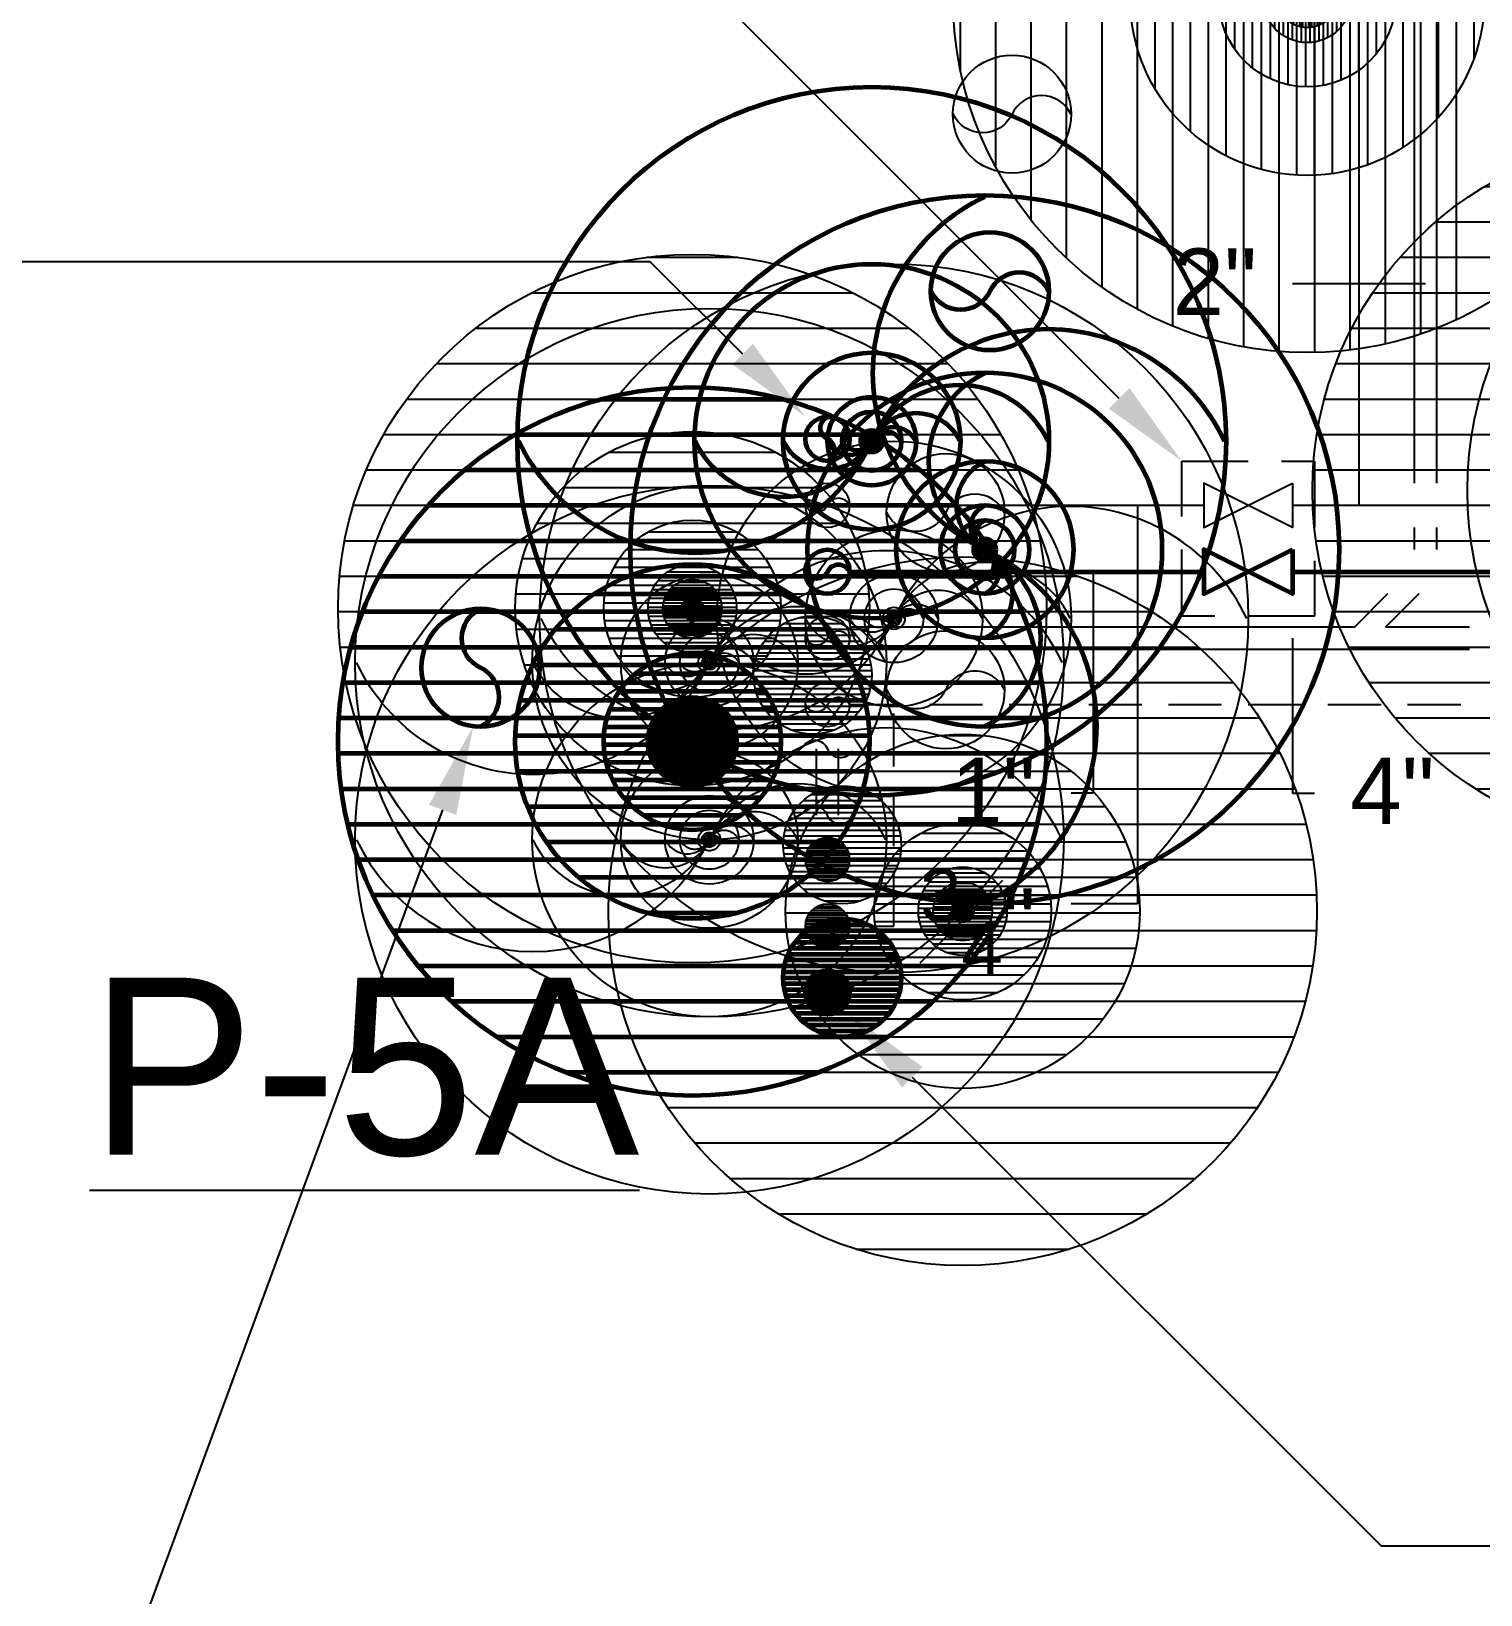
# Model space of a CAD drawing. Extents: x 2104 to 16979, y 4026 to 5124.
# Drawn here: x 10641.1 to 10739.2, y 4474.2 to 4580.1 of the extents above; entities that cross this region are included whole.
import ezdxf
from ezdxf import colors
from ezdxf.entities.mleader import LeaderData, LeaderLine
from ezdxf.math import Vec2, Vec3

# ---------------------------------------------------------------- set-up
doc = ezdxf.new("R2010")
doc.units = 0
doc.header["$LTSCALE"] = 18
doc.header["$MEASUREMENT"] = 0
doc.linetypes.add('HIDDEN', pattern=[0.375, 0.25, -0.125])
doc.linetypes.add('VENT', pattern=[0.30000000000000004, 0.2, -0.1])
for name, color, linetype in [('G-ANNO-TEXT', 70, 'Continuous'), ('P-HW-N', 1, 'Continuous'), ('P-HW-N @ 1 (1)', 1, 'Continuous'), ('P-HW-N @ 1 (2)', 1, 'Continuous'), ('P-HW-N @ 12', 1, 'Continuous'), ('P-HW-N @ 128', 1, 'Continuous'), ('P-HW-N @ 16', 1, 'Continuous'), ('P-HW-N @ 192', 1, 'Continuous'), ('P-HW-N @ 2', 1, 'Continuous'), ('P-HW-N @ 24', 1, 'Continuous'), ('P-HW-N @ 384', 1, 'Continuous'), ('P-HW-N @ 4', 1, 'Continuous'), ('P-HW-N @ 48', 1, 'Continuous'), ('P-HW-N @ 64', 1, 'Continuous'), ('P-HW-N @ 768', 1, 'Continuous'), ('P-HW-N @ 8', 1, 'Continuous'), ('P-HW-N @ 96', 1, 'Continuous'), ('P-SAN-N', 6, 'Continuous'), ('P-SAN-N @ 1 (1)', 6, 'Continuous'), ('P-SAN-N @ 1 (2)', 6, 'Continuous'), ('P-SAN-N @ 12', 6, 'Continuous'), ('P-SAN-N @ 128', 6, 'Continuous'), ('P-SAN-N @ 16', 6, 'Continuous'), ('P-SAN-N @ 192', 6, 'Continuous'), ('P-SAN-N @ 2', 6, 'Continuous'), ('P-SAN-N @ 24', 6, 'Continuous'), ('P-SAN-N @ 384', 6, 'Continuous'), ('P-SAN-N @ 4', 6, 'Continuous'), ('P-SAN-N @ 48', 6, 'Continuous'), ('P-SAN-N @ 64', 6, 'Continuous'), ('P-SAN-N @ 768', 6, 'Continuous'), ('P-SAN-N @ 8', 6, 'Continuous'), ('P-SAN-N @ 96', 6, 'Continuous'), ('P-SANV-N', 5, 'VENT'), ('P-SANV-N @ 1 (1)', 5, 'VENT'), ('P-SANV-N @ 1 (2)', 5, 'VENT'), ('P-SANV-N @ 12', 5, 'VENT'), ('P-SANV-N @ 128', 5, 'VENT'), ('P-SANV-N @ 16', 5, 'VENT'), ('P-SANV-N @ 192', 5, 'VENT'), ('P-SANV-N @ 2', 5, 'VENT'), ('P-SANV-N @ 24', 5, 'VENT'), ('P-SANV-N @ 384', 5, 'VENT'), ('P-SANV-N @ 4', 5, 'VENT'), ('P-SANV-N @ 48', 5, 'VENT'), ('P-SANV-N @ 64', 5, 'VENT'), ('P-SANV-N @ 768', 5, 'VENT'), ('P-SANV-N @ 8', 5, 'VENT'), ('P-SANV-N @ 96', 5, 'VENT')]:
    doc.layers.add(name, color=color, linetype=linetype)
for name, color, linetype, lineweight in [('P-CW-N', 4, 'Continuous', 60), ('P-CW-N @ 1 (1)', 4, 'Continuous', 60), ('P-CW-N @ 1 (2)', 4, 'Continuous', 60), ('P-CW-N @ 12', 4, 'Continuous', 60), ('P-CW-N @ 128', 4, 'Continuous', 60), ('P-CW-N @ 16', 4, 'Continuous', 60), ('P-CW-N @ 192', 4, 'Continuous', 60), ('P-CW-N @ 2', 4, 'Continuous', 60), ('P-CW-N @ 24', 4, 'Continuous', 60), ('P-CW-N @ 384', 4, 'Continuous', 60), ('P-CW-N @ 4', 4, 'Continuous', 60), ('P-CW-N @ 48', 4, 'Continuous', 60), ('P-CW-N @ 64', 4, 'Continuous', 60), ('P-CW-N @ 768', 4, 'Continuous', 60), ('P-CW-N @ 8', 4, 'Continuous', 60), ('P-CW-N @ 96', 4, 'Continuous', 60), ('P-HWC-N', 2, 'Continuous', 60), ('P-HWC-N @ 1 (1)', 2, 'Continuous', 60), ('P-HWC-N @ 1 (2)', 2, 'Continuous', 60), ('P-HWC-N @ 12', 2, 'Continuous', 60), ('P-HWC-N @ 128', 2, 'Continuous', 60), ('P-HWC-N @ 16', 2, 'Continuous', 60), ('P-HWC-N @ 192', 2, 'Continuous', 60), ('P-HWC-N @ 2', 2, 'Continuous', 60), ('P-HWC-N @ 24', 2, 'Continuous', 60), ('P-HWC-N @ 384', 2, 'Continuous', 60), ('P-HWC-N @ 4', 2, 'Continuous', 60), ('P-HWC-N @ 48', 2, 'Continuous', 60), ('P-HWC-N @ 64', 2, 'Continuous', 60), ('P-HWC-N @ 768', 2, 'Continuous', 60), ('P-HWC-N @ 8', 2, 'Continuous', 60), ('P-HWC-N @ 96', 2, 'Continuous', 60)]:
    doc.layers.add(name, color=color, linetype=linetype, lineweight=lineweight)
doc.layers.get('0').freeze()
doc.styles.add('Arial', font='arial.ttf')
doc.dimstyles.new('Loop048', dxfattribs={"dimscale": 0, "dimtxt": 0.09375, "dimasz": 0.03125, "dimexe": 0.0625, "dimexo": 0.0625, "dimgap": 0.09375, "dimtad": 1, "dimdec": 4, "dimzin": 3, "dimdsep": 46, "dimlunit": 4, "dimtxsty": 'Arial', "dimblk": 'OBLIQUE', "dimcen": 0.09375, "dimdle": 0.0625, "dimclrd": 256, "dimclre": 256, "dimclrt": 256, "dimadec": 4, "dimazin": 0, "dimtfac": 0.8, "dimtdec": 4, "dimtix": 1, "dimtofl": 0, "dimtmove": 1, "dimatfit": 0, "dimldrblk": 'LeaderNoteBlock', "dimfxl": 1, "dimfrac": 1, "dimtolj": 1, "dimtzin": 0, "dimlwd": -1, "dimlwe": -1, "dimarcsym": 0})
pattern_1 = [(180, (0, 0), (-4.336808689942018e-19, -0.003125), [])]

# ---------------------------------------------------------------- blocks, each defined once
blk = doc.blocks.new('*U7')
h = blk.add_hatch()
h.set_pattern_fill('ANSI31', color=256, scale=0.025, angle=135)
h.set_pattern_definition(pattern_1)
edge = h.paths.add_edge_path()
edge.add_arc((-3.469446951953614e-18, -6.938893903907228e-18), 0.03125000000000001, 0, 360)
blk.add_circle((0, 0), 0.03125)
blk = doc.blocks.new('*U606')
at = {"layer": 'P-SANV-N @ 768', "xscale": 768, "yscale": 768, "zscale": 768}
blk.add_blockref('*U7', (10751.84358152415, 4549), dxfattribs=at)
blk = doc.blocks.new('*U6')
blk.add_lwpolyline([(-3.332323771482692e-18, 0.03111555437015312, 0.6342579873937333), (-8.890457814381136e-18, 5.234717341758689e-34, -0.6342579873937336), (-6.793508145416166e-18, -0.03111555437015312)], format="xyb")
blk.add_circle((0, 0), 0.03125)
blk = doc.blocks.new('*U612')
at = {"layer": 'P-CW-N @ 1 (1)', "rotation": 270}
blk.add_blockref('*U6', (10698, 4552.343581524154), dxfattribs=at)
at = {"layer": 'P-CW-N @ 1 (2)', "rotation": 270}
blk.add_blockref('*U6', (10698, 4552.343581524154), dxfattribs=at)
at = {"layer": 'P-CW-N @ 12', "xscale": 12, "yscale": 12, "zscale": 12, "rotation": 270}
blk.add_blockref('*U6', (10698, 4552.343581524154), dxfattribs=at)
at = {"layer": 'P-CW-N @ 128', "xscale": 128, "yscale": 128, "zscale": 128, "rotation": 270}
blk.add_blockref('*U6', (10706, 4562.5), dxfattribs=at)
at = {"layer": 'P-CW-N @ 16', "xscale": 16, "yscale": 16, "zscale": 16, "rotation": 270}
blk.add_blockref('*U6', (10698, 4552.343581524154), dxfattribs=at)
at = {"layer": 'P-CW-N @ 192', "xscale": 192, "yscale": 192, "zscale": 192, "rotation": 270}
blk.add_blockref('*U6', (10698, 4552.343581524154), dxfattribs=at)
at = {"layer": 'P-CW-N @ 2', "xscale": 2, "yscale": 2, "zscale": 2, "rotation": 270}
blk.add_blockref('*U6', (10698, 4552.343581524154), dxfattribs=at)
at = {"layer": 'P-CW-N @ 24', "xscale": 24, "yscale": 24, "zscale": 24, "rotation": 270}
blk.add_blockref('*U6', (10698, 4552.343581524154), dxfattribs=at)
at = {"layer": 'P-CW-N @ 384', "xscale": 384, "yscale": 384, "zscale": 384, "rotation": 270}
blk.add_blockref('*U6', (10698, 4552.343581524154), dxfattribs=at)
at = {"layer": 'P-CW-N @ 4', "xscale": 4, "yscale": 4, "zscale": 4, "rotation": 270}
blk.add_blockref('*U6', (10698, 4552.343581524154), dxfattribs=at)
at = {"layer": 'P-CW-N @ 48', "xscale": 48, "yscale": 48, "zscale": 48, "rotation": 270}
blk.add_blockref('*U6', (10695, 4543.5), dxfattribs=at)
at = {"layer": 'P-CW-N @ 64', "xscale": 64, "yscale": 64, "zscale": 64, "rotation": 270}
blk.add_blockref('*U6', (10698, 4552.343581524154), dxfattribs=at)
at = {"layer": 'P-CW-N @ 768', "xscale": 768, "yscale": 768, "zscale": 768, "rotation": 270}
blk.add_blockref('*U6', (10698, 4552.343581524154), dxfattribs=at)
at = {"layer": 'P-CW-N @ 8', "xscale": 8, "yscale": 8, "zscale": 8, "rotation": 270}
blk.add_blockref('*U6', (10698, 4552.343581524154), dxfattribs=at)
at = {"layer": 'P-CW-N @ 96', "xscale": 96, "yscale": 96, "zscale": 96, "rotation": 270}
blk.add_blockref('*U6', (10698, 4552.343581524154), dxfattribs=at)
blk = doc.blocks.new('*U613')
at = {"layer": 'P-HW-N @ 1 (1)', "rotation": 270}
blk.add_blockref('*U6', (10699.5, 4540.343581524154), dxfattribs=at)
at = {"layer": 'P-HW-N @ 1 (2)', "rotation": 270}
blk.add_blockref('*U6', (10699.5, 4540.343581524154), dxfattribs=at)
at = {"layer": 'P-HW-N @ 12', "xscale": 12, "yscale": 12, "zscale": 12, "rotation": 270}
blk.add_blockref('*U6', (10699.5, 4540.343581524154), dxfattribs=at)
at = {"layer": 'P-HW-N @ 128', "xscale": 128, "yscale": 128, "zscale": 128, "rotation": 270}
blk.add_blockref('*U6', (10707.5, 4574.5), dxfattribs=at)
at = {"layer": 'P-HW-N @ 16', "xscale": 16, "yscale": 16, "zscale": 16, "rotation": 270}
blk.add_blockref('*U6', (10699.5, 4540.343581524154), dxfattribs=at)
at = {"layer": 'P-HW-N @ 192', "xscale": 192, "yscale": 192, "zscale": 192, "rotation": 270}
blk.add_blockref('*U6', (10699.5, 4540.343581524154), dxfattribs=at)
at = {"layer": 'P-HW-N @ 2', "xscale": 2, "yscale": 2, "zscale": 2, "rotation": 270}
blk.add_blockref('*U6', (10699.5, 4540.343581524154), dxfattribs=at)
at = {"layer": 'P-HW-N @ 24', "xscale": 24, "yscale": 24, "zscale": 24, "rotation": 270}
blk.add_blockref('*U6', (10699.5, 4540.343581524154), dxfattribs=at)
at = {"layer": 'P-HW-N @ 384', "xscale": 384, "yscale": 384, "zscale": 384, "rotation": 270}
blk.add_blockref('*U6', (10699.5, 4540.343581524154), dxfattribs=at)
at = {"layer": 'P-HW-N @ 4', "xscale": 4, "yscale": 4, "zscale": 4, "rotation": 270}
blk.add_blockref('*U6', (10699.5, 4540.343581524154), dxfattribs=at)
at = {"layer": 'P-HW-N @ 48', "xscale": 48, "yscale": 48, "zscale": 48, "rotation": 270}
blk.add_blockref('*U6', (10695, 4548), dxfattribs=at)
at = {"layer": 'P-HW-N @ 64', "xscale": 64, "yscale": 64, "zscale": 64, "rotation": 270}
blk.add_blockref('*U6', (10699.5, 4540.343581524154), dxfattribs=at)
at = {"layer": 'P-HW-N @ 768', "xscale": 768, "yscale": 768, "zscale": 768, "rotation": 270}
blk.add_blockref('*U6', (10699.5, 4540.343581524154), dxfattribs=at)
at = {"layer": 'P-HW-N @ 8', "xscale": 8, "yscale": 8, "zscale": 8, "rotation": 270}
blk.add_blockref('*U6', (10699.5, 4540.343581524154), dxfattribs=at)
at = {"layer": 'P-HW-N @ 96', "xscale": 96, "yscale": 96, "zscale": 96, "rotation": 270}
blk.add_blockref('*U6', (10699.5, 4540.343581524154), dxfattribs=at)
blk = doc.blocks.new('*U614')
at = {"layer": 'P-SAN-N @ 1 (1)', "rotation": 270}
blk.add_blockref('*U6', (10687, 4537.343581524154), dxfattribs=at)
at = {"layer": 'P-SAN-N @ 1 (2)', "rotation": 270}
blk.add_blockref('*U6', (10687, 4537.343581524154), dxfattribs=at)
at = {"layer": 'P-SAN-N @ 12', "xscale": 12, "yscale": 12, "zscale": 12, "rotation": 270}
blk.add_blockref('*U6', (10687, 4537.343581524154), dxfattribs=at)
at = {"layer": 'P-SAN-N @ 128', "xscale": 128, "yscale": 128, "zscale": 128, "rotation": 270}
blk.add_blockref('*U6', (10703, 4547.5), dxfattribs=at)
at = {"layer": 'P-SAN-N @ 16', "xscale": 16, "yscale": 16, "zscale": 16, "rotation": 270}
blk.add_blockref('*U6', (10687, 4537.343581524154), dxfattribs=at)
at = {"layer": 'P-SAN-N @ 192', "xscale": 192, "yscale": 192, "zscale": 192, "rotation": 270}
blk.add_blockref('*U6', (10687, 4537.343581524154), dxfattribs=at)
at = {"layer": 'P-SAN-N @ 2', "xscale": 2, "yscale": 2, "zscale": 2, "rotation": 270}
blk.add_blockref('*U6', (10687, 4537.343581524154), dxfattribs=at)
at = {"layer": 'P-SAN-N @ 24', "xscale": 24, "yscale": 24, "zscale": 24, "rotation": 270}
blk.add_blockref('*U6', (10687, 4537.343581524154), dxfattribs=at)
at = {"layer": 'P-SAN-N @ 384', "xscale": 384, "yscale": 384, "zscale": 384, "rotation": 270}
blk.add_blockref('*U6', (10687, 4537.343581524154), dxfattribs=at)
at = {"layer": 'P-SAN-N @ 4', "xscale": 4, "yscale": 4, "zscale": 4, "rotation": 270}
blk.add_blockref('*U6', (10687, 4537.343581524154), dxfattribs=at)
at = {"layer": 'P-SAN-N @ 48', "xscale": 48, "yscale": 48, "zscale": 48, "rotation": 270}
blk.add_blockref('*U6', (10695, 4539), dxfattribs=at)
at = {"layer": 'P-SAN-N @ 64', "xscale": 64, "yscale": 64, "zscale": 64, "rotation": 270}
blk.add_blockref('*U6', (10687, 4537.343581524154), dxfattribs=at)
at = {"layer": 'P-SAN-N @ 768', "xscale": 768, "yscale": 768, "zscale": 768, "rotation": 270}
blk.add_blockref('*U6', (10687, 4537.343581524154), dxfattribs=at)
at = {"layer": 'P-SAN-N @ 8', "xscale": 8, "yscale": 8, "zscale": 8, "rotation": 270}
blk.add_blockref('*U6', (10687, 4537.343581524154), dxfattribs=at)
at = {"layer": 'P-SAN-N @ 96', "xscale": 96, "yscale": 96, "zscale": 96, "rotation": 270}
blk.add_blockref('*U6', (10687, 4537.343581524154), dxfattribs=at)
blk = doc.blocks.new('*U615')
at = {"layer": 'P-SANV-N @ 1 (1)', "rotation": 270}
blk.add_blockref('*U6', (10687, 4525.343581524154), dxfattribs=at)
at = {"layer": 'P-SANV-N @ 1 (2)', "rotation": 270}
blk.add_blockref('*U6', (10687, 4525.343581524154), dxfattribs=at)
at = {"layer": 'P-SANV-N @ 12', "xscale": 12, "yscale": 12, "zscale": 12, "rotation": 270}
blk.add_blockref('*U6', (10687, 4525.343581524154), dxfattribs=at)
at = {"layer": 'P-SANV-N @ 128', "xscale": 128, "yscale": 128, "zscale": 128, "rotation": 270}
blk.add_blockref('*U6', (10703, 4535.5), dxfattribs=at)
at = {"layer": 'P-SANV-N @ 16', "xscale": 16, "yscale": 16, "zscale": 16, "rotation": 270}
blk.add_blockref('*U6', (10687, 4525.343581524154), dxfattribs=at)
at = {"layer": 'P-SANV-N @ 192', "xscale": 192, "yscale": 192, "zscale": 192, "rotation": 270}
blk.add_blockref('*U6', (10687, 4525.343581524154), dxfattribs=at)
at = {"layer": 'P-SANV-N @ 2', "xscale": 2, "yscale": 2, "zscale": 2, "rotation": 270}
blk.add_blockref('*U6', (10687, 4525.343581524154), dxfattribs=at)
at = {"layer": 'P-SANV-N @ 24', "xscale": 24, "yscale": 24, "zscale": 24, "rotation": 270}
blk.add_blockref('*U6', (10687, 4525.343581524154), dxfattribs=at)
at = {"layer": 'P-SANV-N @ 384', "xscale": 384, "yscale": 384, "zscale": 384, "rotation": 270}
blk.add_blockref('*U6', (10687, 4525.343581524154), dxfattribs=at)
at = {"layer": 'P-SANV-N @ 4', "xscale": 4, "yscale": 4, "zscale": 4, "rotation": 270}
blk.add_blockref('*U6', (10687, 4525.343581524154), dxfattribs=at)
at = {"layer": 'P-SANV-N @ 48', "xscale": 48, "yscale": 48, "zscale": 48, "rotation": 270}
blk.add_blockref('*U6', (10695, 4534.5), dxfattribs=at)
at = {"layer": 'P-SANV-N @ 64', "xscale": 64, "yscale": 64, "zscale": 64, "rotation": 270}
blk.add_blockref('*U6', (10687, 4525.343581524154), dxfattribs=at)
at = {"layer": 'P-SANV-N @ 768', "xscale": 768, "yscale": 768, "zscale": 768, "rotation": 270}
blk.add_blockref('*U6', (10687, 4525.343581524154), dxfattribs=at)
at = {"layer": 'P-SANV-N @ 8', "xscale": 8, "yscale": 8, "zscale": 8, "rotation": 270}
blk.add_blockref('*U6', (10687, 4525.343581524154), dxfattribs=at)
at = {"layer": 'P-SANV-N @ 96', "xscale": 96, "yscale": 96, "zscale": 96, "rotation": 270}
blk.add_blockref('*U6', (10687, 4525.343581524154), dxfattribs=at)
blk = doc.blocks.new('*U616')
at = {"layer": 'P-SAN-N @ 1 (1)'}
blk.add_blockref('*U7', (10704.15641847585, 4520.5), dxfattribs=at)
at = {"layer": 'P-SAN-N @ 1 (2)'}
blk.add_blockref('*U7', (10704.15641847585, 4520.5), dxfattribs=at)
at = {"layer": 'P-SAN-N @ 12', "xscale": 12, "yscale": 12, "zscale": 12}
blk.add_blockref('*U7', (10704.15641847585, 4520.5), dxfattribs=at)
at = {"layer": 'P-SAN-N @ 128', "xscale": 128, "yscale": 128, "zscale": 128}
blk.add_blockref('*U7', (10694, 4536.5), dxfattribs=at)
at = {"layer": 'P-SAN-N @ 16', "xscale": 16, "yscale": 16, "zscale": 16}
blk.add_blockref('*U7', (10704.15641847585, 4520.5), dxfattribs=at)
at = {"layer": 'P-SAN-N @ 192', "xscale": 192, "yscale": 192, "zscale": 192}
blk.add_blockref('*U7', (10704.15641847585, 4520.5), dxfattribs=at)
at = {"layer": 'P-SAN-N @ 2', "xscale": 2, "yscale": 2, "zscale": 2}
blk.add_blockref('*U7', (10704.15641847585, 4520.5), dxfattribs=at)
at = {"layer": 'P-SAN-N @ 24', "xscale": 24, "yscale": 24, "zscale": 24}
blk.add_blockref('*U7', (10704.15641847585, 4520.5), dxfattribs=at)
at = {"layer": 'P-SAN-N @ 384', "xscale": 384, "yscale": 384, "zscale": 384}
blk.add_blockref('*U7', (10704.15641847585, 4520.5), dxfattribs=at)
at = {"layer": 'P-SAN-N @ 4', "xscale": 4, "yscale": 4, "zscale": 4}
blk.add_blockref('*U7', (10704.15641847585, 4520.5), dxfattribs=at)
at = {"layer": 'P-SAN-N @ 48', "xscale": 48, "yscale": 48, "zscale": 48}
blk.add_blockref('*U7', (10695, 4519.5), dxfattribs=at)
at = {"layer": 'P-SAN-N @ 64', "xscale": 64, "yscale": 64, "zscale": 64}
blk.add_blockref('*U7', (10704.15641847585, 4520.5), dxfattribs=at)
at = {"layer": 'P-SAN-N @ 768', "xscale": 768, "yscale": 768, "zscale": 768}
blk.add_blockref('*U7', (10704.15641847585, 4520.5), dxfattribs=at)
at = {"layer": 'P-SAN-N @ 8', "xscale": 8, "yscale": 8, "zscale": 8}
blk.add_blockref('*U7', (10704.15641847585, 4520.5), dxfattribs=at)
at = {"layer": 'P-SAN-N @ 96', "xscale": 96, "yscale": 96, "zscale": 96}
blk.add_blockref('*U7', (10704.15641847585, 4520.5), dxfattribs=at)
blk = doc.blocks.new('*U38')
h = blk.add_hatch()
h.set_pattern_fill('ANSI31', color=256, scale=0.025, angle=135)
h.set_pattern_definition(pattern_1)
edge = h.paths.add_edge_path()
edge.add_arc((-3.469446951953614e-18, -6.938893903907228e-18), 0.03125000000000001, 0, 360)
blk.add_circle((0, 0), 0.03125)
blk = doc.blocks.new('*U617')
at = {"layer": 'P-CW-N @ 1 (1)', "rotation": 180}
blk.add_blockref('*U38', (10685.84358152415, 4531.999999999998), dxfattribs=at)
at = {"layer": 'P-CW-N @ 1 (2)', "rotation": 180}
blk.add_blockref('*U38', (10685.84358152415, 4531.999999999998), dxfattribs=at)
at = {"layer": 'P-CW-N @ 12', "xscale": 12, "yscale": 12, "zscale": 12, "rotation": 180}
blk.add_blockref('*U38', (10685.84358152415, 4531.999999999998), dxfattribs=at)
at = {"layer": 'P-CW-N @ 128', "xscale": 128, "yscale": 128, "zscale": 128, "rotation": 180}
blk.add_blockref('*U38', (10696, 4515.999999999998), dxfattribs=at)
at = {"layer": 'P-CW-N @ 16', "xscale": 16, "yscale": 16, "zscale": 16, "rotation": 180}
blk.add_blockref('*U38', (10685.84358152415, 4531.999999999998), dxfattribs=at)
at = {"layer": 'P-CW-N @ 192', "xscale": 192, "yscale": 192, "zscale": 192, "rotation": 180}
blk.add_blockref('*U38', (10685.84358152415, 4531.999999999998), dxfattribs=at)
at = {"layer": 'P-CW-N @ 2', "xscale": 2, "yscale": 2, "zscale": 2, "rotation": 180}
blk.add_blockref('*U38', (10685.84358152415, 4531.999999999998), dxfattribs=at)
at = {"layer": 'P-CW-N @ 24', "xscale": 24, "yscale": 24, "zscale": 24, "rotation": 180}
blk.add_blockref('*U38', (10685.84358152415, 4531.999999999998), dxfattribs=at)
at = {"layer": 'P-CW-N @ 384', "xscale": 384, "yscale": 384, "zscale": 384, "rotation": 180}
blk.add_blockref('*U38', (10685.84358152415, 4531.999999999998), dxfattribs=at)
at = {"layer": 'P-CW-N @ 4', "xscale": 4, "yscale": 4, "zscale": 4, "rotation": 180}
blk.add_blockref('*U38', (10685.84358152415, 4531.999999999998), dxfattribs=at)
at = {"layer": 'P-CW-N @ 48', "xscale": 48, "yscale": 48, "zscale": 48, "rotation": 180}
blk.add_blockref('*U38', (10695, 4515), dxfattribs=at)
at = {"layer": 'P-CW-N @ 64', "xscale": 64, "yscale": 64, "zscale": 64, "rotation": 180}
blk.add_blockref('*U38', (10685.84358152415, 4531.999999999998), dxfattribs=at)
at = {"layer": 'P-CW-N @ 768', "xscale": 768, "yscale": 768, "zscale": 768, "rotation": 180}
blk.add_blockref('*U38', (10685.84358152415, 4531.999999999998), dxfattribs=at)
at = {"layer": 'P-CW-N @ 8', "xscale": 8, "yscale": 8, "zscale": 8, "rotation": 180}
blk.add_blockref('*U38', (10685.84358152415, 4531.999999999998), dxfattribs=at)
at = {"layer": 'P-CW-N @ 96', "xscale": 96, "yscale": 96, "zscale": 96, "rotation": 180}
blk.add_blockref('*U38', (10685.84358152415, 4531.999999999998), dxfattribs=at)
blk = doc.blocks.new('*U618')
at = {"layer": 'P-HW-N @ 1 (1)', "rotation": 180}
blk.add_blockref('*U38', (10685.84358152415, 4540.999999999998), dxfattribs=at)
at = {"layer": 'P-HW-N @ 1 (2)', "rotation": 180}
blk.add_blockref('*U38', (10685.84358152415, 4540.999999999998), dxfattribs=at)
at = {"layer": 'P-HW-N @ 12', "xscale": 12, "yscale": 12, "zscale": 12, "rotation": 180}
blk.add_blockref('*U38', (10685.84358152415, 4540.999999999998), dxfattribs=at)
at = {"layer": 'P-HW-N @ 128', "xscale": 128, "yscale": 128, "zscale": 128, "rotation": 180}
blk.add_blockref('*U38', (10696, 4524.999999999998), dxfattribs=at)
at = {"layer": 'P-HW-N @ 16', "xscale": 16, "yscale": 16, "zscale": 16, "rotation": 180}
blk.add_blockref('*U38', (10685.84358152415, 4540.999999999998), dxfattribs=at)
at = {"layer": 'P-HW-N @ 192', "xscale": 192, "yscale": 192, "zscale": 192, "rotation": 180}
blk.add_blockref('*U38', (10685.84358152415, 4540.999999999998), dxfattribs=at)
at = {"layer": 'P-HW-N @ 2', "xscale": 2, "yscale": 2, "zscale": 2, "rotation": 180}
blk.add_blockref('*U38', (10685.84358152415, 4540.999999999998), dxfattribs=at)
at = {"layer": 'P-HW-N @ 24', "xscale": 24, "yscale": 24, "zscale": 24, "rotation": 180}
blk.add_blockref('*U38', (10685.84358152415, 4540.999999999998), dxfattribs=at)
at = {"layer": 'P-HW-N @ 384', "xscale": 384, "yscale": 384, "zscale": 384, "rotation": 180}
blk.add_blockref('*U38', (10685.84358152415, 4540.999999999998), dxfattribs=at)
at = {"layer": 'P-HW-N @ 4', "xscale": 4, "yscale": 4, "zscale": 4, "rotation": 180}
blk.add_blockref('*U38', (10685.84358152415, 4540.999999999998), dxfattribs=at)
at = {"layer": 'P-HW-N @ 48', "xscale": 48, "yscale": 48, "zscale": 48, "rotation": 180}
blk.add_blockref('*U38', (10695, 4524), dxfattribs=at)
at = {"layer": 'P-HW-N @ 64', "xscale": 64, "yscale": 64, "zscale": 64, "rotation": 180}
blk.add_blockref('*U38', (10685.84358152415, 4540.999999999998), dxfattribs=at)
at = {"layer": 'P-HW-N @ 768', "xscale": 768, "yscale": 768, "zscale": 768, "rotation": 180}
blk.add_blockref('*U38', (10685.84358152415, 4540.999999999998), dxfattribs=at)
at = {"layer": 'P-HW-N @ 8', "xscale": 8, "yscale": 8, "zscale": 8, "rotation": 180}
blk.add_blockref('*U38', (10685.84358152415, 4540.999999999998), dxfattribs=at)
at = {"layer": 'P-HW-N @ 96', "xscale": 96, "yscale": 96, "zscale": 96, "rotation": 180}
blk.add_blockref('*U38', (10685.84358152415, 4540.999999999998), dxfattribs=at)
blk = doc.blocks.new('*U619')
at = {"layer": 'P-SAN-N @ 1 (1)', "rotation": 270}
blk.add_blockref('*U7', (10727.5, 4582.343581524154), dxfattribs=at)
at = {"layer": 'P-SAN-N @ 1 (2)', "rotation": 270}
blk.add_blockref('*U7', (10727.5, 4582.343581524154), dxfattribs=at)
at = {"layer": 'P-SAN-N @ 12', "xscale": 12, "yscale": 12, "zscale": 12, "rotation": 270}
blk.add_blockref('*U7', (10727.5, 4582.343581524154), dxfattribs=at)
at = {"layer": 'P-SAN-N @ 128', "xscale": 128, "yscale": 128, "zscale": 128, "rotation": 270}
blk.add_blockref('*U7', (10743.5, 4592.5), dxfattribs=at)
at = {"layer": 'P-SAN-N @ 16', "xscale": 16, "yscale": 16, "zscale": 16, "rotation": 270}
blk.add_blockref('*U7', (10727.5, 4582.343581524154), dxfattribs=at)
at = {"layer": 'P-SAN-N @ 192', "xscale": 192, "yscale": 192, "zscale": 192, "rotation": 270}
blk.add_blockref('*U7', (10727.5, 4582.343581524154), dxfattribs=at)
at = {"layer": 'P-SAN-N @ 2', "xscale": 2, "yscale": 2, "zscale": 2, "rotation": 270}
blk.add_blockref('*U7', (10727.5, 4582.343581524154), dxfattribs=at)
at = {"layer": 'P-SAN-N @ 24', "xscale": 24, "yscale": 24, "zscale": 24, "rotation": 270}
blk.add_blockref('*U7', (10727.5, 4582.343581524154), dxfattribs=at)
at = {"layer": 'P-SAN-N @ 384', "xscale": 384, "yscale": 384, "zscale": 384, "rotation": 270}
blk.add_blockref('*U7', (10727.5, 4582.343581524154), dxfattribs=at)
at = {"layer": 'P-SAN-N @ 4', "xscale": 4, "yscale": 4, "zscale": 4, "rotation": 270}
blk.add_blockref('*U7', (10727.5, 4582.343581524154), dxfattribs=at)
at = {"layer": 'P-SAN-N @ 48', "xscale": 48, "yscale": 48, "zscale": 48, "rotation": 270}
blk.add_blockref('*U7', (10735.5, 4591.5), dxfattribs=at)
at = {"layer": 'P-SAN-N @ 64', "xscale": 64, "yscale": 64, "zscale": 64, "rotation": 270}
blk.add_blockref('*U7', (10727.5, 4582.343581524154), dxfattribs=at)
at = {"layer": 'P-SAN-N @ 768', "xscale": 768, "yscale": 768, "zscale": 768, "rotation": 270}
blk.add_blockref('*U7', (10727.5, 4582.343581524154), dxfattribs=at)
at = {"layer": 'P-SAN-N @ 8', "xscale": 8, "yscale": 8, "zscale": 8, "rotation": 270}
blk.add_blockref('*U7', (10727.5, 4582.343581524154), dxfattribs=at)
at = {"layer": 'P-SAN-N @ 96', "xscale": 96, "yscale": 96, "zscale": 96, "rotation": 270}
blk.add_blockref('*U7', (10727.5, 4582.343581524154), dxfattribs=at)
blk = doc.blocks.new('*U10')
at = {"linetype": 'Continuous'}
blk.add_lwpolyline([(-0.06249999999977263, -0.03124999999991473), (-0.06249999999977263, 0.03124999999991463), (0.0625, -0.03124999999991473), (0.0625, 0.03124999999991472), (-0.06249999999977263, -0.03124999999991473)], dxfattribs=at)
blk = doc.blocks.new('_Oblique')
at = {"color": 0, "linetype": 'ByBlock', "lineweight": -2}
blk.add_line((-0.5, -0.5), (0.5, 0.5), dxfattribs=at)
blk = doc.blocks.new('LeaderNoteBlock')
blk.add_ellipse((0, 0), major_axis=(1, -1.836909530733566e-16), ratio=0.2499999999998295, start_param=5.387520513321723, end_param=10.32044275462724)
blk = doc.blocks.new('continuation')
blk.add_lwpolyline([(-0.002788043109108726, -0.03465576865603624, -0.6251024259306418), (4.252908789026399e-13, 1.409705685517793e-13, 0.6251024259306432), (0.002788043109534089, 0.03465576865617724)], format="xyb")
blk = doc.blocks.new('*U712')
at = {"layer": 'P-SANV-N @ 1 (1)'}
blk.add_blockref('*U7', (10762.34358152415, 4549), dxfattribs=at)
at = {"layer": 'P-SANV-N @ 1 (2)'}
blk.add_blockref('*U7', (10762.34358152415, 4549), dxfattribs=at)
at = {"layer": 'P-SANV-N @ 12', "xscale": 12, "yscale": 12, "zscale": 12}
blk.add_blockref('*U7', (10762.34358152415, 4549), dxfattribs=at)
at = {"layer": 'P-SANV-N @ 128', "xscale": 128, "yscale": 128, "zscale": 128}
blk.add_blockref('*U7', (10772.5, 4565), dxfattribs=at)
at = {"layer": 'P-SANV-N @ 16', "xscale": 16, "yscale": 16, "zscale": 16}
blk.add_blockref('*U7', (10762.34358152415, 4549), dxfattribs=at)
at = {"layer": 'P-SANV-N @ 192', "xscale": 192, "yscale": 192, "zscale": 192}
blk.add_blockref('*U7', (10762.34358152415, 4549), dxfattribs=at)
at = {"layer": 'P-SANV-N @ 2', "xscale": 2, "yscale": 2, "zscale": 2}
blk.add_blockref('*U7', (10762.34358152415, 4549), dxfattribs=at)
at = {"layer": 'P-SANV-N @ 24', "xscale": 24, "yscale": 24, "zscale": 24}
blk.add_blockref('*U7', (10762.34358152415, 4549), dxfattribs=at)
at = {"layer": 'P-SANV-N @ 384', "xscale": 384, "yscale": 384, "zscale": 384}
blk.add_blockref('*U7', (10762.34358152415, 4549), dxfattribs=at)
at = {"layer": 'P-SANV-N @ 4', "xscale": 4, "yscale": 4, "zscale": 4}
blk.add_blockref('*U7', (10762.34358152415, 4549), dxfattribs=at)
at = {"layer": 'P-SANV-N @ 48', "xscale": 48, "yscale": 48, "zscale": 48}
blk.add_blockref('*U7', (10771.5, 4557), dxfattribs=at)
at = {"layer": 'P-SANV-N @ 64', "xscale": 64, "yscale": 64, "zscale": 64}
blk.add_blockref('*U7', (10762.34358152415, 4549), dxfattribs=at)
at = {"layer": 'P-SANV-N @ 768', "xscale": 768, "yscale": 768, "zscale": 768}
blk.add_blockref('*U7', (10762.34358152415, 4549), dxfattribs=at)
at = {"layer": 'P-SANV-N @ 8', "xscale": 8, "yscale": 8, "zscale": 8}
blk.add_blockref('*U7', (10762.34358152415, 4549), dxfattribs=at)
at = {"layer": 'P-SANV-N @ 96', "xscale": 96, "yscale": 96, "zscale": 96}
blk.add_blockref('*U7', (10762.34358152415, 4549), dxfattribs=at)
blk = doc.blocks.new('*U746')
at = {"layer": 'P-HWC-N @ 1 (1)', "rotation": 180}
blk.add_blockref('*U6', (10705.65641847585, 4545), dxfattribs=at)
at = {"layer": 'P-HWC-N @ 1 (2)', "rotation": 180}
blk.add_blockref('*U6', (10705.65641847585, 4545), dxfattribs=at)
at = {"layer": 'P-HWC-N @ 12', "xscale": 12, "yscale": 12, "zscale": 12, "rotation": 180}
blk.add_blockref('*U6', (10705.65641847585, 4545), dxfattribs=at)
at = {"layer": 'P-HWC-N @ 128', "xscale": 128, "yscale": 128, "zscale": 128, "rotation": 180}
blk.add_blockref('*U6', (10671.5, 4537), dxfattribs=at)
at = {"layer": 'P-HWC-N @ 16', "xscale": 16, "yscale": 16, "zscale": 16, "rotation": 180}
blk.add_blockref('*U6', (10705.65641847585, 4545), dxfattribs=at)
at = {"layer": 'P-HWC-N @ 192', "xscale": 192, "yscale": 192, "zscale": 192, "rotation": 180}
blk.add_blockref('*U6', (10705.65641847585, 4545), dxfattribs=at)
at = {"layer": 'P-HWC-N @ 2', "xscale": 2, "yscale": 2, "zscale": 2, "rotation": 180}
blk.add_blockref('*U6', (10705.65641847585, 4545), dxfattribs=at)
at = {"layer": 'P-HWC-N @ 24', "xscale": 24, "yscale": 24, "zscale": 24, "rotation": 180}
blk.add_blockref('*U6', (10705.65641847585, 4545), dxfattribs=at)
at = {"layer": 'P-HWC-N @ 384', "xscale": 384, "yscale": 384, "zscale": 384, "rotation": 180}
blk.add_blockref('*U6', (10705.65641847585, 4545), dxfattribs=at)
at = {"layer": 'P-HWC-N @ 4', "xscale": 4, "yscale": 4, "zscale": 4, "rotation": 180}
blk.add_blockref('*U6', (10705.65641847585, 4545), dxfattribs=at)
at = {"layer": 'P-HWC-N @ 48', "xscale": 48, "yscale": 48, "zscale": 48, "rotation": 180}
blk.add_blockref('*U6', (10695, 4552.5), dxfattribs=at)
at = {"layer": 'P-HWC-N @ 64', "xscale": 64, "yscale": 64, "zscale": 64, "rotation": 180}
blk.add_blockref('*U6', (10705.65641847585, 4545), dxfattribs=at)
at = {"layer": 'P-HWC-N @ 768', "xscale": 768, "yscale": 768, "zscale": 768, "rotation": 180}
blk.add_blockref('*U6', (10705.65641847585, 4545), dxfattribs=at)
at = {"layer": 'P-HWC-N @ 8', "xscale": 8, "yscale": 8, "zscale": 8, "rotation": 180}
blk.add_blockref('*U6', (10705.65641847585, 4545), dxfattribs=at)
at = {"layer": 'P-HWC-N @ 96', "xscale": 96, "yscale": 96, "zscale": 96, "rotation": 180}
blk.add_blockref('*U6', (10705.65641847585, 4545), dxfattribs=at)

msp = doc.modelspace()

# ---------------------------------------------------------------- linework, layer by layer
at = {"layer": 'G-ANNO-TEXT', "linetype": 'HIDDEN'}
msp.add_lwpolyline([(10719, 4540.5), (10719, 4551), (10728, 4551), (10728, 4540.5)], close=True, dxfattribs=at)
at = {"layer": 'P-CW-N'}
for p, q in [((10696.5, 4543.5), (10720.5, 4543.5)), ((10726.5, 4543.5), (10740, 4543.5))]:
    msp.add_line(p, q, dxfattribs=at)
at = {"layer": 'P-HW-N'}
for p, q in [((10731, 4591.5), (10731, 4548)), ((10696.5, 4548), (10720.5, 4548)), ((10726.49999999999, 4548), (10738.5, 4548))]:
    msp.add_line(p, q, dxfattribs=at)
at = {"layer": 'P-SAN-N'}
for p, q in [((10734.75, 4590), (10734.75, 4549.5)), ((10736.25, 4590), (10736.25, 4549.5)), ((10734.75, 4546.5), (10734.75, 4545)), ((10736.25, 4546.5), (10736.25, 4545)), ((10732.93933982822, 4542), (10730.68933982822, 4539.75)), ((10735.06066017178, 4542), (10732.81066017178, 4539.75)), ((10730.68933982822, 4539.75), (10696.5, 4539.75)), ((10738.5, 4539.75), (10732.81066017178, 4539.75)), ((10696.5, 4538.250000000001), (10738.5, 4538.250000000001)), ((10694.25, 4527), (10694.25, 4531.5)), ((10695.75, 4527), (10695.75, 4531.5))]:
    msp.add_line(p, q, dxfattribs=at)
at = {"layer": 'P-SANV-N'}
for p, q in [((10696.5, 4534.5), (10738.5, 4534.5)), ((10699.5, 4519.5), (10699.5, 4534.5)), ((10696.5, 4519.5), (10699.5, 4519.5))]:
    msp.add_line(p, q, dxfattribs=at)

# ---------------------------------------------------------------- block references
at = {"layer": 'P-CW-N'}
for name in ['*U612', '*U617']:
    msp.add_blockref(name, (0, 0), dxfattribs=at)
at = {"layer": 'P-CW-N @ 48', "xscale": 48, "yscale": 48, "zscale": 48, "rotation": 180}
msp.add_blockref('*U10', (10723.5, 4543.5), dxfattribs=at)
at = {"layer": 'P-HW-N'}
for name in ['*U613', '*U618']:
    msp.add_blockref(name, (0, 0), dxfattribs=at)
at = {"layer": 'P-HW-N @ 48', "xscale": 48, "yscale": 48, "zscale": 48, "rotation": 180}
msp.add_blockref('*U10', (10723.5, 4548), dxfattribs=at)
at = {"layer": 'P-HWC-N'}
msp.add_blockref('*U746', (0, 0), dxfattribs=at)
at = {"layer": 'P-SAN-N'}
for name in ['*U619', '*U614', '*U616']:
    msp.add_blockref(name, (0, 0), dxfattribs=at)
at = {"layer": 'P-SAN-N @ 48', "xscale": 48, "yscale": 48, "zscale": 48}
for p, rotation in [((10695, 4531.5), 270), ((10695, 4527), 90)]:
    msp.add_blockref('continuation', p, dxfattribs=dict(at, rotation=rotation))
at = {"layer": 'P-SANV-N'}
for name in ['*U606', '*U712', '*U615']:
    msp.add_blockref(name, (0, 0), dxfattribs=at)

# ---------------------------------------------------------------- texts
at = {"layer": 'G-ANNO-TEXT', "insert": (10724.1, 4565.4), "char_height": 4.5, "attachment_point": 3, "style": 'Arial'}
msp.add_mtext_dynamic_manual_height_columns('2"', width=14.10000000000036, gutter_width=22.5, heights=[0], dxfattribs=at)
at = {"layer": 'G-ANNO-TEXT', "style": 'Arial'}
for s, insert, char_height, width, attachment_point in [('\\A1;1"', (10709.09999999963, 4530.900000000373), 4.5, 12.59999999999854, 3), ('\\A1;4"', (10730.40000000037, 4530.900000000373), 4.5, 12.59999999999854, 1), ('\\A1;{\\H0.8x;\\S3#4;}"', (10709.09999999963, 4523.400000000373), 4.5, 12.59999999999854, 3), ('{\\LP-5A}', (10645, 4516), 12, 68, 1)]:
    msp.add_mtext(s, dxfattribs=dict(at, insert=insert, char_height=char_height, width=width, attachment_point=attachment_point))

# ---------------------------------------------------------------- leaders
at = {"layer": 'G-ANNO-TEXT'}
for points in [[(10735.5, 4563), (10728, 4563), (10726.5, 4563)], [(10716, 4548), (10716, 4521), (10711.5, 4521)], [(10713, 4543.5), (10713, 4528.5), (10711.5, 4528.5)], [(10726.5, 4539), (10726.5, 4528.5), (10728, 4528.5)]]:
    msp.add_leader(points, dimstyle='Loop048', override={"dimscale": 0}, dxfattribs=at)
ml = msp.add_multileader_mtext('Standard', dxfattribs=at)
ml.set_content('FURNISH AND \\PINSTALL \\PACCESS PANEL', color=256, style='Arial')
ml.set_leader_properties(color=256, linetype='ByLayer', lineweight=-1)
ml.build(insert=Vec2(0, 0))
ml.multileader.update_dxf_attribs({"has_dogleg": 0, "dogleg_length": 0.125, "arrow_head_size": 6, "scale": 48})
ctx = ml.context
ctx.base_point, ctx.scale, ctx.char_height, ctx.arrow_head_size, ctx.landing_gap_size, ctx.plane_origin = Vec3(10552.5102319236, 4590), 48, 4.5, 6, 1.5, Vec3(10719, 4551)
ctx.text_align_type = 2
notes = []
notes.append((ctx, [(0, (1, 1, 0), (10609.5, 4590), (-1, 0), 6, [(0, [(10719, 4551), (10680, 4590)], 0, [])])]))
ctx.mtext.insert, ctx.mtext.alignment, ctx.mtext.flow_direction = Vec3(10602, 4592.288369713506), 3, 5
ml = msp.add_multileader_mtext('Standard', dxfattribs=at)
ml.set_content('HWCR\\PHWR\\PCWR\\PSS\\PVS', color=256, style='Arial')
ml.set_leader_properties(color=256, linetype='ByLayer', lineweight=-1)
ml.build(insert=Vec2(0, 0))
ml.multileader.update_dxf_attribs({"has_dogleg": 0, "dogleg_length": 0.125, "arrow_head_size": 6, "scale": 48})
ctx = ml.context
ctx.base_point, ctx.scale, ctx.char_height, ctx.arrow_head_size, ctx.landing_gap_size, ctx.plane_origin = Vec3(10581.53001364256, 4564.5), 48, 4.5, 6, 1.5, Vec3(10696.5, 4554)
ctx.text_align_type = 2
notes.append((ctx, [(1, (1, 1, 0), (10609.5, 4564.5), (-1, 0), 6, [(0, [(10693.5, 4554), (10683, 4564.5)], 0, [])])]))
ctx.mtext.insert, ctx.mtext.alignment, ctx.mtext.flow_direction = Vec3(10602, 4566.788369713506), 3, 5
ml = msp.add_multileader_mtext('Standard', dxfattribs=at)
ml.set_content('\\pxt1;FURNISH 18"x18" RATED ACCESS PANEL TO BE INSTALLED BY GENERAL CONTRACTOR\\P\\ptz;(SHOWN FOR CLARITY OVER SINK, LOCATE IN CLOSET) ', color=256, style='Arial')
ml.set_leader_properties(color=256, linetype='ByLayer', lineweight=-1)
ml.build(insert=Vec2(0, 0))
ml.multileader.update_dxf_attribs({"has_dogleg": 0, "dogleg_length": 0.125, "arrow_head_size": 6, "scale": 48})
ctx = ml.context
ctx.base_point, ctx.scale, ctx.char_height, ctx.arrow_head_size, ctx.landing_gap_size, ctx.plane_origin = Vec3(10215, 4450.5), 48, 4.5, 6, 1.5, Vec3(10129.5, 4545)
notes.append((ctx, [(0, (1, 1, 0), (10209, 4450.5), (1, 0), 6, [(0, [(10129.5, 4545), (10207.5, 4450.5)], 0, [])])]))
ctx.mtext.insert, ctx.mtext.width, ctx.mtext.flow_direction = Vec3(10216.5, 4453.411493860845), 140.8873060985916, 5
ml = msp.add_multileader_mtext('Standard', dxfattribs=at)
ml.set_content('\\A1;FURNISH & INSTALL \\P{\\H0.8x;\\S1#2;}" VALVED HW \\P{\\H0.8x;\\S3#4;}" WASTE \\PCONNECTIONS FOR \\PDISHWASHER', color=256, style='Arial')
ml.set_leader_properties(color=256, linetype='ByLayer', lineweight=-1)
ml.build(insert=Vec2(0, 0))
ml.multileader.update_dxf_attribs({"has_dogleg": 0, "dogleg_length": 0.125, "arrow_head_size": 6, "scale": 48})
ctx = ml.context
ctx.base_point, ctx.scale, ctx.char_height, ctx.arrow_head_size, ctx.landing_gap_size, ctx.plane_origin = Vec3(10548.42462482947, 4419), 48, 4.5, 6, 1.5, Vec3(10785, 4452)
ctx.text_align_type = 2
notes.append((ctx, [(1, (1, 1, 0), (10618.5, 4419), (-1, 0), 6, [(0, [(10671, 4533), (10629, 4419)], 0, [])])]))
ctx.mtext.insert, ctx.mtext.alignment, ctx.mtext.flow_direction = Vec3(10611, 4421.288369713506), 3, 5
ml = msp.add_multileader_mtext('Standard', dxfattribs=at)
ml.set_content('\\A1;{\\H0.8x;\\S1#2;}"CW-DROP\\P2"W&V\\P{\\H0.8x;\\S1#2;}"HW-DROP\\PRUN PIPING FROM \\PRISERS AND STACKS IN \\PCHASE, AND CONNECT \\PTO P-5A FIXTURE', color=256, style='Arial')
ml.set_leader_properties(color=256, linetype='ByLayer', lineweight=-1)
ml.build(insert=Vec2(0, 0))
ml.multileader.update_dxf_attribs({"has_dogleg": 0, "dogleg_length": 0.125, "arrow_head_size": 6, "scale": 48})
ctx = ml.context
ctx.base_point, ctx.scale, ctx.char_height, ctx.arrow_head_size, ctx.landing_gap_size, ctx.plane_origin = Vec3(10749, 4477.5), 48, 4.5, 6, 1.5, Vec3(10785, 4510.5)
notes.append((ctx, [(0, (1, 1, 0), (10743, 4477.5), (1, 0), 6, [(0, [(10696.5, 4513.5), (10732.5, 4477.5)], 0, [])])]))
ctx.mtext.insert, ctx.mtext.flow_direction = Vec3(10750.5, 4479.788369713506), 5
ml = msp.add_multileader_mtext('Standard', dxfattribs=at)
ml.set_content('\\pxt1;FURNISH 18"x18" RATED ACCESS PANEL TO BE INSTALLED BY GENERAL CONTRACTOR', color=256, style='Arial')
ml.set_leader_properties(color=256, linetype='ByLayer', lineweight=-1)
ml.build(insert=Vec2(0, 0))
ml.multileader.update_dxf_attribs({"has_dogleg": 0, "dogleg_length": 0.125, "arrow_head_size": 6, "scale": 48})
ctx = ml.context
ctx.base_point, ctx.scale, ctx.char_height, ctx.arrow_head_size, ctx.landing_gap_size, ctx.plane_origin = Vec3(8064, 4497), 48, 4.5, 6, 1.5, Vec3(8044.5, 4486.5)
notes.append((ctx, [(0, (1, 1, 0), (8058, 4497), (1, 0), 6, [(0, [(8044.5, 4486.5), (8058, 4497)], 0, [])])]))
ctx.mtext.insert, ctx.mtext.width, ctx.mtext.flow_direction = Vec3(8065.5, 4499.288369713506), 95.84520851339948, 5
for ctx, leaders in notes:
    for number, flags, end, landing, length, lines in leaders:
        leader = LeaderData()
        leader.index, (leader.has_last_leader_line, leader.has_dogleg_vector, leader.attachment_direction) = number, flags
        leader.last_leader_point, leader.dogleg_vector, leader.dogleg_length = Vec3(end), Vec3(landing), length
        for number, points, colour, breaks in lines:
            line = LeaderLine()
            line.index, line.vertices, line.color, line.breaks = number, Vec3.list(points), colors.encode_raw_color(colour), breaks
            leader.lines.append(line)
        ctx.leaders.append(leader)

doc.saveas('drawing.dxf')
